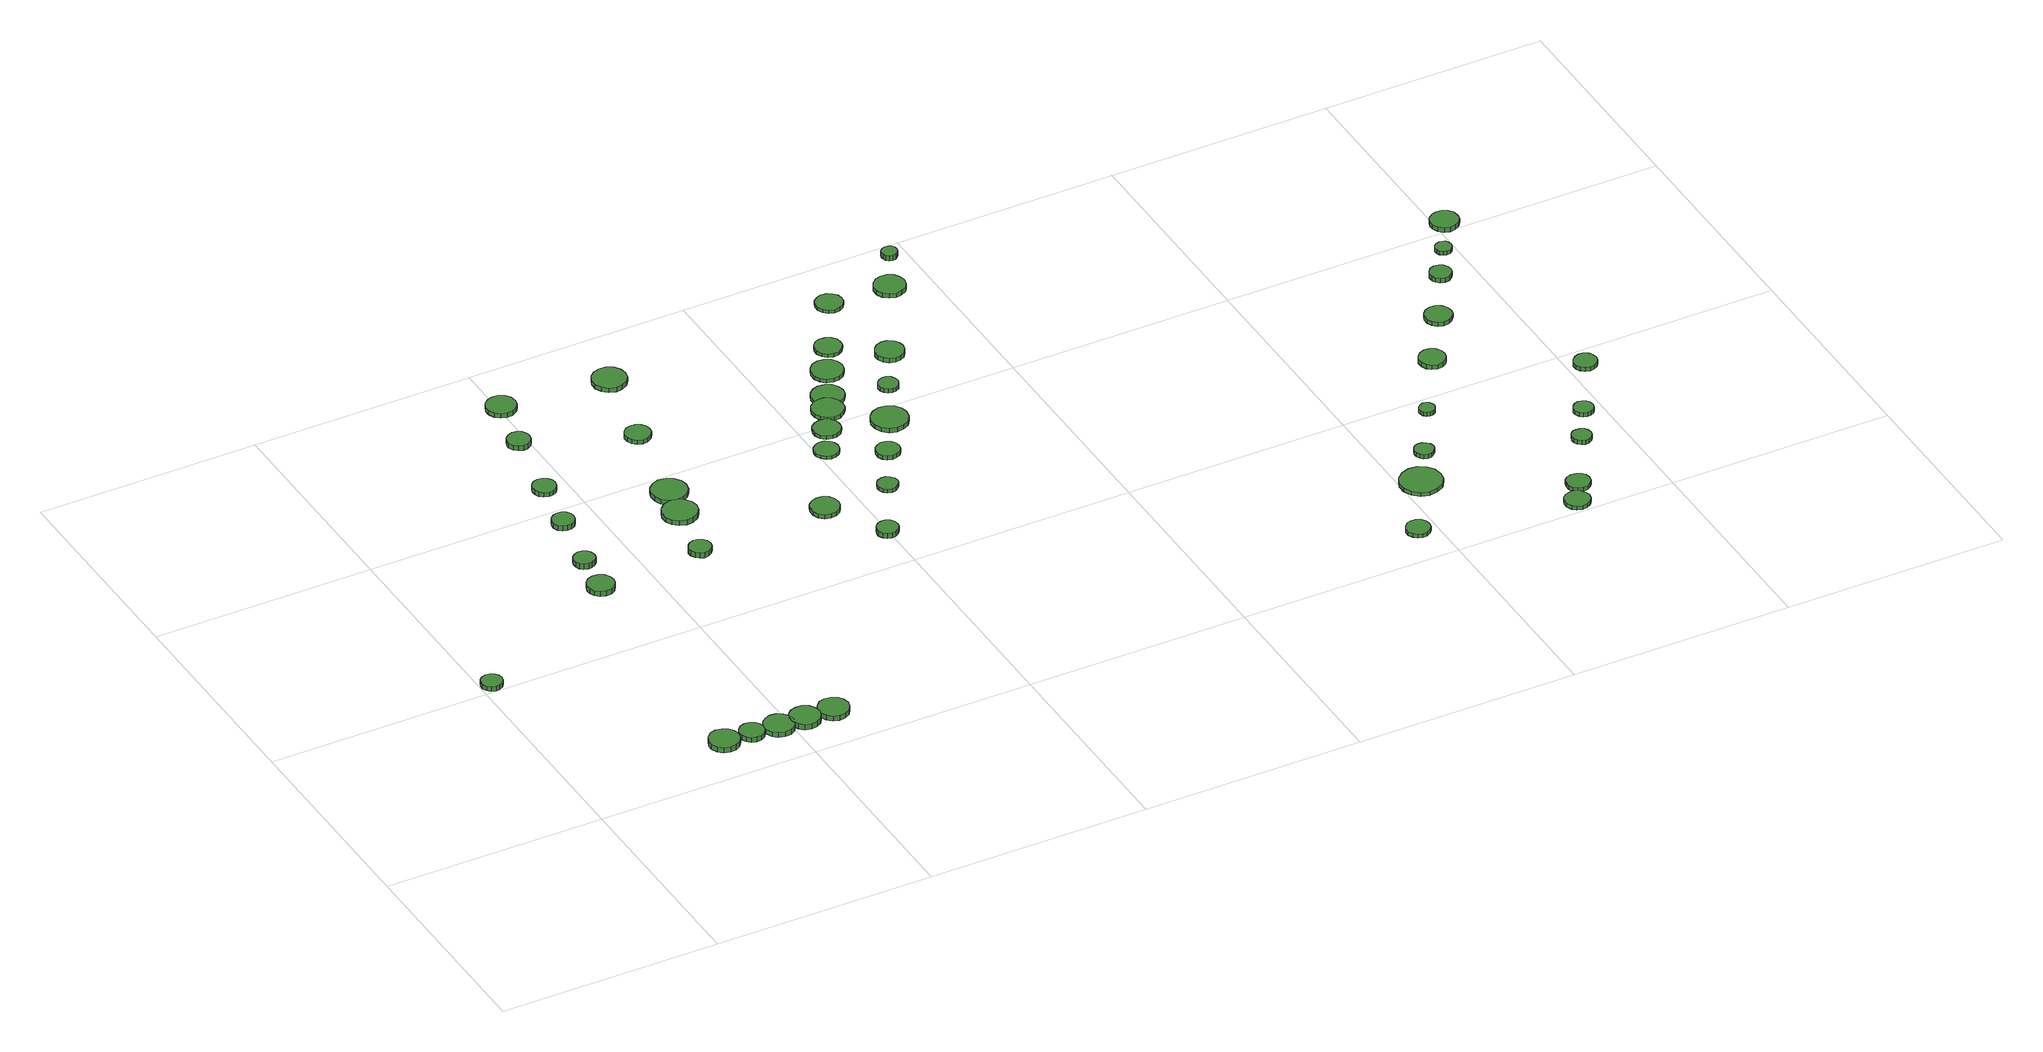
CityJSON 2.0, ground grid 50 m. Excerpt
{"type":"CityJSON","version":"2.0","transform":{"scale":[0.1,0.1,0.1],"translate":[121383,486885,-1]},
"CityObjects":{
"tree1":{"type":"SolitaryVegetationObject","attributes":{"function":"something"},"geometry":[{"type":"MultiSurface","lod":"1","boundaries":[[[0,1,2,3,4,5,6,7,8,9,10,11,12,13,14]],[[15,16,17,18,19,20,21,22,23,24,25,26,27,28,29]],[[0,29,28,1]],[[1,28,27,2]],[[2,27,26,3]],[[3,26,25,4]],[[4,25,24,5]],[[5,24,23,6]],[[6,23,22,7]],[[7,22,21,8]],[[8,21,20,9]],[[9,20,19,10]],[[10,19,18,11]],[[11,18,17,12]],[[12,17,16,13]],[[13,16,15,14]],[[14,15,29,0]]]}]},
"tree2":{"type":"SolitaryVegetationObject","attributes":{"function":"something"},"geometry":[{"type":"MultiSurface","lod":"1","boundaries":[[[30,31,32,33,34,35,36,37,38,39,40,41,42,43,44]],[[45,46,47,48,49,50,51,52,53,54,55,56,57,58,59]],[[30,59,58,31]],[[31,58,57,32]],[[32,57,56,33]],[[33,56,55,34]],[[34,55,54,35]],[[35,54,53,36]],[[36,53,52,37]],[[37,52,51,38]],[[38,51,50,39]],[[39,50,49,40]],[[40,49,48,41]],[[41,48,47,42]],[[42,47,46,43]],[[43,46,45,44]],[[44,45,59,30]]]}]},
"tree3":{"type":"SolitaryVegetationObject","attributes":{"function":"something"},"geometry":[{"type":"MultiSurface","lod":"1","boundaries":[[[60,61,62,63,64,65,66,67,68,69,70,71,72,73,74]],[[75,76,77,78,79,80,81,82,83,84,85,86,87,88,89]],[[60,89,88,61]],[[61,88,87,62]],[[62,87,86,63]],[[63,86,85,64]],[[64,85,84,65]],[[65,84,83,66]],[[66,83,82,67]],[[67,82,81,68]],[[68,81,80,69]],[[69,80,79,70]],[[70,79,78,71]],[[71,78,77,72]],[[72,77,76,73]],[[73,76,75,74]],[[74,75,89,60]]]}]},
"tree4":{"type":"SolitaryVegetationObject","attributes":{"function":"something"},"geometry":[{"type":"MultiSurface","lod":"1","boundaries":[[[90,91,92,93,94,95,96,97,98,99,100,101,102,103,104]],[[105,106,107,108,109,110,111,112,113,114,115,116,117,118,119]],[[90,119,118,91]],[[91,118,117,92]],[[92,117,116,93]],[[93,116,115,94]],[[94,115,114,95]],[[95,114,113,96]],[[96,113,112,97]],[[97,112,111,98]],[[98,111,110,99]],[[99,110,109,100]],[[100,109,108,101]],[[101,108,107,102]],[[102,107,106,103]],[[103,106,105,104]],[[104,105,119,90]]]}]},
"tree5":{"type":"SolitaryVegetationObject","attributes":{"function":"something"},"geometry":[{"type":"MultiSurface","lod":"1","boundaries":[[[120,121,122,123,124,125,126,127,128,129,130,131,132,133,134]],[[135,136,137,138,139,140,141,142,143,144,145,146,147,148,149]],[[120,149,148,121]],[[121,148,147,122]],[[122,147,146,123]],[[123,146,145,124]],[[124,145,144,125]],[[125,144,143,126]],[[126,143,142,127]],[[127,142,141,128]],[[128,141,140,129]],[[129,140,139,130]],[[130,139,138,131]],[[131,138,137,132]],[[132,137,136,133]],[[133,136,135,134]],[[134,135,149,120]]]}]},
"tree6":{"type":"SolitaryVegetationObject","attributes":{"function":"something"},"geometry":[{"type":"MultiSurface","lod":"1","boundaries":[[[150,151,152,153,154,155,156,157,158,159,160,161,162,163,164]],[[165,166,167,168,169,170,171,172,173,174,175,176,177,178,179]],[[150,179,178,151]],[[151,178,177,152]],[[152,177,176,153]],[[153,176,175,154]],[[154,175,174,155]],[[155,174,173,156]],[[156,173,172,157]],[[157,172,171,158]],[[158,171,170,159]],[[159,170,169,160]],[[160,169,168,161]],[[161,168,167,162]],[[162,167,166,163]],[[163,166,165,164]],[[164,165,179,150]]]}]},
"tree7":{"type":"SolitaryVegetationObject","attributes":{"function":"something"},"geometry":[{"type":"MultiSurface","lod":"1","boundaries":[[[180,181,182,183,184,185,186,187,188,189,190,191,192,193,194]],[[195,196,197,198,199,200,201,202,203,204,205,206,207,208,209]],[[180,209,208,181]],[[181,208,207,182]],[[182,207,206,183]],[[183,206,205,184]],[[184,205,204,185]],[[185,204,203,186]],[[186,203,202,187]],[[187,202,201,188]],[[188,201,200,189]],[[189,200,199,190]],[[190,199,198,191]],[[191,198,197,192]],[[192,197,196,193]],[[193,196,195,194]],[[194,195,209,180]]]}]},
"tree8":{"type":"SolitaryVegetationObject","attributes":{"function":"something"},"geometry":[{"type":"MultiSurface","lod":"1","boundaries":[[[210,211,212,213,214,215,216,217,218,219,220,221,222,223,224]],[[225,226,227,228,229,230,231,232,233,234,235,236,237,238,239]],[[210,239,238,211]],[[211,238,237,212]],[[212,237,236,213]],[[213,236,235,214]],[[214,235,234,215]],[[215,234,233,216]],[[216,233,232,217]],[[217,232,231,218]],[[218,231,230,219]],[[219,230,229,220]],[[220,229,228,221]],[[221,228,227,222]],[[222,227,226,223]],[[223,226,225,224]],[[224,225,239,210]]]}]},
"tree9":{"type":"SolitaryVegetationObject","attributes":{"function":"something"},"geometry":[{"type":"MultiSurface","lod":"1","boundaries":[[[240,241,242,243,244,245,246,247,248,249,250,251,252,253,254]],[[255,256,257,258,259,260,261,262,263,264,265,266,267,268,269]],[[240,269,268,241]],[[241,268,267,242]],[[242,267,266,243]],[[243,266,265,244]],[[244,265,264,245]],[[245,264,263,246]],[[246,263,262,247]],[[247,262,261,248]],[[248,261,260,249]],[[249,260,259,250]],[[250,259,258,251]],[[251,258,257,252]],[[252,257,256,253]],[[253,256,255,254]],[[254,255,269,240]]]}]},
"tree10":{"type":"SolitaryVegetationObject","attributes":{"function":"something"},"geometry":[{"type":"MultiSurface","lod":"1","boundaries":[[[270,271,272,273,274,275,276,277,278,279,280,281,282,283,284]],[[285,286,287,288,289,290,291,292,293,294,295,296,297,298,299]],[[270,299,298,271]],[[271,298,297,272]],[[272,297,296,273]],[[273,296,295,274]],[[274,295,294,275]],[[275,294,293,276]],[[276,293,292,277]],[[277,292,291,278]],[[278,291,290,279]],[[279,290,289,280]],[[280,289,288,281]],[[281,288,287,282]],[[282,287,286,283]],[[283,286,285,284]],[[284,285,299,270]]]}]},
"tree11":{"type":"SolitaryVegetationObject","attributes":{"function":"something"},"geometry":[{"type":"MultiSurface","lod":"1","boundaries":[[[300,301,302,303,304,305,306,307,308,309,310,311,312,313,314]],[[315,316,317,318,319,320,321,322,323,324,325,326,327,328,329]],[[300,329,328,301]],[[301,328,327,302]],[[302,327,326,303]],[[303,326,325,304]],[[304,325,324,305]],[[305,324,323,306]],[[306,323,322,307]],[[307,322,321,308]],[[308,321,320,309]],[[309,320,319,310]],[[310,319,318,311]],[[311,318,317,312]],[[312,317,316,313]],[[313,316,315,314]],[[314,315,329,300]]]}]},
"tree12":{"type":"SolitaryVegetationObject","attributes":{"function":"something"},"geometry":[{"type":"MultiSurface","lod":"1","boundaries":[[[330,331,332,333,334,335,336,337,338,339,340,341,342,343,344]],[[345,346,347,348,349,350,351,352,353,354,355,356,357,358,359]],[[330,359,358,331]],[[331,358,357,332]],[[332,357,356,333]],[[333,356,355,334]],[[334,355,354,335]],[[335,354,353,336]],[[336,353,352,337]],[[337,352,351,338]],[[338,351,350,339]],[[339,350,349,340]],[[340,349,348,341]],[[341,348,347,342]],[[342,347,346,343]],[[343,346,345,344]],[[344,345,359,330]]]}]},
"tree13":{"type":"SolitaryVegetationObject","attributes":{"function":"something"},"geometry":[{"type":"MultiSurface","lod":"1","boundaries":[[[360,361,362,363,364,365,366,367,368,369,370,371,372,373,374]],[[375,376,377,378,379,380,381,382,383,384,385,386,387,388,389]],[[360,389,388,361]],[[361,388,387,362]],[[362,387,386,363]],[[363,386,385,364]],[[364,385,384,365]],[[365,384,383,366]],[[366,383,382,367]],[[367,382,381,368]],[[368,381,380,369]],[[369,380,379,370]],[[370,379,378,371]],[[371,378,377,372]],[[372,377,376,373]],[[373,376,375,374]],[[374,375,389,360]]]}]},
"tree14":{"type":"SolitaryVegetationObject","attributes":{"function":"something"},"geometry":[{"type":"MultiSurface","lod":"1","boundaries":[[[390,391,392,393,394,395,396,397,398,399,400,401,402,403,404]],[[405,406,407,408,409,410,411,412,413,414,415,416,417,418,419]],[[390,419,418,391]],[[391,418,417,392]],[[392,417,416,393]],[[393,416,415,394]],[[394,415,414,395]],[[395,414,413,396]],[[396,413,412,397]],[[397,412,411,398]],[[398,411,410,399]],[[399,410,409,400]],[[400,409,408,401]],[[401,408,407,402]],[[402,407,406,403]],[[403,406,405,404]],[[404,405,419,390]]]}]},
"tree15":{"type":"SolitaryVegetationObject","attributes":{"function":"something"},"geometry":[{"type":"MultiSurface","lod":"1","boundaries":[[[420,421,422,423,424,425,426,427,428,429,430,431,432,433,434]],[[435,436,437,438,439,440,441,442,443,444,445,446,447,448,449]],[[420,449,448,421]],[[421,448,447,422]],[[422,447,446,423]],[[423,446,445,424]],[[424,445,444,425]],[[425,444,443,426]],[[426,443,442,427]],[[427,442,441,428]],[[428,441,440,429]],[[429,440,439,430]],[[430,439,438,431]],[[431,438,437,432]],[[432,437,436,433]],[[433,436,435,434]],[[434,435,449,420]]]}]},
"tree16":{"type":"SolitaryVegetationObject","attributes":{"function":"something"},"geometry":[{"type":"MultiSurface","lod":"1","boundaries":[[[450,451,452,453,454,455,456,457,458,459,460,461,462,463,464]],[[465,466,467,468,469,470,471,472,473,474,475,476,477,478,479]],[[450,479,478,451]],[[451,478,477,452]],[[452,477,476,453]],[[453,476,475,454]],[[454,475,474,455]],[[455,474,473,456]],[[456,473,472,457]],[[457,472,471,458]],[[458,471,470,459]],[[459,470,469,460]],[[460,469,468,461]],[[461,468,467,462]],[[462,467,466,463]],[[463,466,465,464]],[[464,465,479,450]]]}]},
"tree17":{"type":"SolitaryVegetationObject","attributes":{"function":"something"},"geometry":[{"type":"MultiSurface","lod":"1","boundaries":[[[480,481,482,483,484,485,486,487,488,489,490,491,492,493,494]],[[495,496,497,498,499,500,501,502,503,504,505,506,507,508,509]],[[480,509,508,481]],[[481,508,507,482]],[[482,507,506,483]],[[483,506,505,484]],[[484,505,504,485]],[[485,504,503,486]],[[486,503,502,487]],[[487,502,501,488]],[[488,501,500,489]],[[489,500,499,490]],[[490,499,498,491]],[[491,498,497,492]],[[492,497,496,493]],[[493,496,495,494]],[[494,495,509,480]]]}]},
"tree18":{"type":"SolitaryVegetationObject","attributes":{"function":"something"},"geometry":[{"type":"MultiSurface","lod":"1","boundaries":[[[510,511,512,513,514,515,516,517,518,519,520,521,522,523,524]],[[525,526,527,528,529,530,531,532,533,534,535,536,537,538,539]],[[510,539,538,511]],[[511,538,537,512]],[[512,537,536,513]],[[513,536,535,514]],[[514,535,534,515]],[[515,534,533,516]],[[516,533,532,517]],[[517,532,531,518]],[[518,531,530,519]],[[519,530,529,520]],[[520,529,528,521]],[[521,528,527,522]],[[522,527,526,523]],[[523,526,525,524]],[[524,525,539,510]]]}]},
"tree19":{"type":"SolitaryVegetationObject","attributes":{"function":"something"},"geometry":[{"type":"MultiSurface","lod":"1","boundaries":[[[540,541,542,543,544,545,546,547,548,549,550,551,552,553,554]],[[555,556,557,558,559,560,561,562,563,564,565,566,567,568,569]],[[540,569,568,541]],[[541,568,567,542]],[[542,567,566,543]],[[543,566,565,544]],[[544,565,564,545]],[[545,564,563,546]],[[546,563,562,547]],[[547,562,561,548]],[[548,561,560,549]],[[549,560,559,550]],[[550,559,558,551]],[[551,558,557,552]],[[552,557,556,553]],[[553,556,555,554]],[[554,555,569,540]]]}]},
"tree20":{"type":"SolitaryVegetationObject","attributes":{"function":"something"},"geometry":[{"type":"MultiSurface","lod":"1","boundaries":[[[570,571,572,573,574,575,576,577,578,579,580,581,582,583,584]],[[585,586,587,588,589,590,591,592,593,594,595,596,597,598,599]],[[570,599,598,571]],[[571,598,597,572]],[[572,597,596,573]],[[573,596,595,574]],[[574,595,594,575]],[[575,594,593,576]],[[576,593,592,577]],[[577,592,591,578]],[[578,591,590,579]],[[579,590,589,580]],[[580,589,588,581]],[[581,588,587,582]],[[582,587,586,583]],[[583,586,585,584]],[[584,585,599,570]]]}]},
"tree21":{"type":"SolitaryVegetationObject","attributes":{"function":"something"},"geometry":[{"type":"MultiSurface","lod":"1","boundaries":[[[600,601,602,603,604,605,606,607,608,609,610,611,612,613,614]],[[615,616,617,618,619,620,621,622,623,624,625,626,627,628,629]],[[600,629,628,601]],[[601,628,627,602]],[[602,627,626,603]],[[603,626,625,604]],[[604,625,624,605]],[[605,624,623,606]],[[606,623,622,607]],[[607,622,621,608]],[[608,621,620,609]],[[609,620,619,610]],[[610,619,618,611]],[[611,618,617,612]],[[612,617,616,613]],[[613,616,615,614]],[[614,615,629,600]]]}]},
"tree22":{"type":"SolitaryVegetationObject","attributes":{"function":"something"},"geometry":[{"type":"MultiSurface","lod":"1","boundaries":[[[630,631,632,633,634,635,636,637,638,639,640,641,642,643,644]],[[645,646,647,648,649,650,651,652,653,654,655,656,657,658,659]],[[630,659,658,631]],[[631,658,657,632]],[[632,657,656,633]],[[633,656,655,634]],[[634,655,654,635]],[[635,654,653,636]],[[636,653,652,637]],[[637,652,651,638]],[[638,651,650,639]],[[639,650,649,640]],[[640,649,648,641]],[[641,648,647,642]],[[642,647,646,643]],[[643,646,645,644]],[[644,645,659,630]]]}]},
"tree23":{"type":"SolitaryVegetationObject","attributes":{"function":"something"},"geometry":[{"type":"MultiSurface","lod":"1","boundaries":[[[660,661,662,663,664,665,666,667,668,669,670,671,672,673,674]],[[675,676,677,678,679,680,681,682,683,684,685,686,687,688,689]],[[660,689,688,661]],[[661,688,687,662]],[[662,687,686,663]],[[663,686,685,664]],[[664,685,684,665]],[[665,684,683,666]],[[666,683,682,667]],[[667,682,681,668]],[[668,681,680,669]],[[669,680,679,670]],[[670,679,678,671]],[[671,678,677,672]],[[672,677,676,673]],[[673,676,675,674]],[[674,675,689,660]]]}]},
"tree24":{"type":"SolitaryVegetationObject","attributes":{"function":"something"},"geometry":[{"type":"MultiSurface","lod":"1","boundaries":[[[690,691,692,693,694,695,696,697,698,699,700,701,702,703,704]],[[705,706,707,708,709,710,711,712,713,714,715,716,717,718,719]],[[690,719,718,691]],[[691,718,717,692]],[[692,717,716,693]],[[693,716,715,694]],[[694,715,714,695]],[[695,714,713,696]],[[696,713,712,697]],[[697,712,711,698]],[[698,711,710,699]],[[699,710,709,700]],[[700,709,708,701]],[[701,708,707,702]],[[702,707,706,703]],[[703,706,705,704]],[[704,705,719,690]]]}]},
"tree25":{"type":"SolitaryVegetationObject","attributes":{"function":"something"},"geometry":[{"type":"MultiSurface","lod":"1","boundaries":[[[720,721,722,723,724,725,726,727,728,729,730,731,732,733,734]],[[735,736,737,738,739,740,741,742,743,744,745,746,747,748,749]],[[720,749,748,721]],[[721,748,747,722]],[[722,747,746,723]],[[723,746,745,724]],[[724,745,744,725]],[[725,744,743,726]],[[726,743,742,727]],[[727,742,741,728]],[[728,741,740,729]],[[729,740,739,730]],[[730,739,738,731]],[[731,738,737,732]],[[732,737,736,733]],[[733,736,735,734]],[[734,735,749,720]]]}]},
"tree26":{"type":"SolitaryVegetationObject","attributes":{"function":"something"},"geometry":[{"type":"MultiSurface","lod":"1","boundaries":[[[750,751,752,753,754,755,756,757,758,759,760,761,762,763,764]],[[765,766,767,768,769,770,771,772,773,774,775,776,777,778,779]],[[750,779,778,751]],[[751,778,777,752]],[[752,777,776,753]],[[753,776,775,754]],[[754,775,774,755]],[[755,774,773,756]],[[756,773,772,757]],[[757,772,771,758]],[[758,771,770,759]],[[759,770,769,760]],[[760,769,768,761]],[[761,768,767,762]],[[762,767,766,763]],[[763,766,765,764]],[[764,765,779,750]]]}]},
"tree27":{"type":"SolitaryVegetationObject","attributes":{"function":"something"},"geometry":[{"type":"MultiSurface","lod":"1","boundaries":[[[780,781,782,783,784,785,786,787,788,789,790,791,792,793,794]],[[795,796,797,798,799,800,801,802,803,804,805,806,807,808,809]],[[780,809,808,781]],[[781,808,807,782]],[[782,807,806,783]],[[783,806,805,784]],[[784,805,804,785]],[[785,804,803,786]],[[786,803,802,787]],[[787,802,801,788]],[[788,801,800,789]],[[789,800,799,790]],[[790,799,798,791]],[[791,798,797,792]],[[792,797,796,793]],[[793,796,795,794]],[[794,795,809,780]]]}]},
"tree28":{"type":"SolitaryVegetationObject","attributes":{"function":"something"},"geometry":[{"type":"MultiSurface","lod":"1","boundaries":[[[810,811,812,813,814,815,816,817,818,819,820,821,822,823,824]],[[825,826,827,828,829,830,831,832,833,834,835,836,837,838,839]],[[810,839,838,811]],[[811,838,837,812]],[[812,837,836,813]],[[813,836,835,814]],[[814,835,834,815]],[[815,834,833,816]],[[816,833,832,817]],[[817,832,831,818]],[[818,831,830,819]],[[819,830,829,820]],[[820,829,828,821]],[[821,828,827,822]],[[822,827,826,823]],[[823,826,825,824]],[[824,825,839,810]]]}]},
"tree29":{"type":"SolitaryVegetationObject","attributes":{"function":"something"},"geometry":[{"type":"MultiSurface","lod":"1","boundaries":[[[840,841,842,843,844,845,846,847,848,849,850,851,852,853,854]],[[855,856,857,858,859,860,861,862,863,864,865,866,867,868,869]],[[840,869,868,841]],[[841,868,867,842]],[[842,867,866,843]],[[843,866,865,844]],[[844,865,864,845]],[[845,864,863,846]],[[846,863,862,847]],[[847,862,861,848]],[[848,861,860,849]],[[849,860,859,850]],[[850,859,858,851]],[[851,858,857,852]],[[852,857,856,853]],[[853,856,855,854]],[[854,855,869,840]]]}]},
"tree30":{"type":"SolitaryVegetationObject","attributes":{"function":"something"},"geometry":[{"type":"MultiSurface","lod":"1","boundaries":[[[870,871,872,873,874,875,876,877,878,879,880,881,882,883,884]],[[885,886,887,888,889,890,891,892,893,894,895,896,897,898,899]],[[870,899,898,871]],[[871,898,897,872]],[[872,897,896,873]],[[873,896,895,874]],[[874,895,894,875]],[[875,894,893,876]],[[876,893,892,877]],[[877,892,891,878]],[[878,891,890,879]],[[879,890,889,880]],[[880,889,888,881]],[[881,888,887,882]],[[882,887,886,883]],[[883,886,885,884]],[[884,885,899,870]]]}]},
"tree31":{"type":"SolitaryVegetationObject","attributes":{"function":"something"},"geometry":[{"type":"MultiSurface","lod":"1","boundaries":[[[900,901,902,903,904,905,906,907,908,909,910,911,912,913,914]],[[915,916,917,918,919,920,921,922,923,924,925,926,927,928,929]],[[900,929,928,901]],[[901,928,927,902]],[[902,927,926,903]],[[903,926,925,904]],[[904,925,924,905]],[[905,924,923,906]],[[906,923,922,907]],[[907,922,921,908]],[[908,921,920,909]],[[909,920,919,910]],[[910,919,918,911]],[[911,918,917,912]],[[912,917,916,913]],[[913,916,915,914]],[[914,915,929,900]]]}]},
"tree32":{"type":"SolitaryVegetationObject","attributes":{"function":"something"},"geometry":[{"type":"MultiSurface","lod":"1","boundaries":[[[930,931,932,933,934,935,936,937,938,939,940,941,942,943,944]],[[945,946,947,948,949,950,951,952,953,954,955,956,957,958,959]],[[930,959,958,931]],[[931,958,957,932]],[[932,957,956,933]],[[933,956,955,934]],[[934,955,954,935]],[[935,954,953,936]],[[936,953,952,937]],[[937,952,951,938]],[[938,951,950,939]],[[939,950,949,940]],[[940,949,948,941]],[[941,948,947,942]],[[942,947,946,943]],[[943,946,945,944]],[[944,945,959,930]]]}]},
"tree33":{"type":"SolitaryVegetationObject","attributes":{"function":"something"},"geometry":[{"type":"MultiSurface","lod":"1","boundaries":[[[960,961,962,963,964,965,966,967,968,969,970,971,972,973,974]],[[975,976,977,978,979,980,981,982,983,984,985,986,987,988,989]],[[960,989,988,961]],[[961,988,987,962]],[[962,987,986,963]],[[963,986,985,964]],[[964,985,984,965]],[[965,984,983,966]],[[966,983,982,967]],[[967,982,981,968]],[[968,981,980,969]],[[969,980,979,970]],[[970,979,978,971]],[[971,978,977,972]],[[972,977,976,973]],[[973,976,975,974]],[[974,975,989,960]]]}]},
"tree34":{"type":"SolitaryVegetationObject","attributes":{"function":"something"},"geometry":[{"type":"MultiSurface","lod":"1","boundaries":[[[990,991,992,993,994,995,996,997,998,999,1000,1001,1002,1003,1004]],[[1005,1006,1007,1008,1009,1010,1011,1012,1013,1014,1015,1016,1017,1018,1019]],[[990,1019,1018,991]],[[991,1018,1017,992]],[[992,1017,1016,993]],[[993,1016,1015,994]],[[994,1015,1014,995]],[[995,1014,1013,996]],[[996,1013,1012,997]],[[997,1012,1011,998]],[[998,1011,1010,999]],[[999,1010,1009,1000]],[[1000,1009,1008,1001]],[[1001,1008,1007,1002]],[[1002,1007,1006,1003]],[[1003,1006,1005,1004]],[[1004,1005,1019,990]]]}]},
"tree35":{"type":"SolitaryVegetationObject","attributes":{"function":"something"},"geometry":[{"type":"MultiSurface","lod":"1","boundaries":[[[1020,1021,1022,1023,1024,1025,1026,1027,1028,1029,1030,1031,1032,1033,1034]],[[1035,1036,1037,1038,1039,1040,1041,1042,1043,1044,1045,1046,1047,1048,1049]],[[1020,1049,1048,1021]],[[1021,1048,1047,1022]],[[1022,1047,1046,1023]],[[1023,1046,1045,1024]],[[1024,1045,1044,1025]],[[1025,1044,1043,1026]],[[1026,1043,1042,1027]],[[1027,1042,1041,1028]],[[1028,1041,1040,1029]],[[1029,1040,1039,1030]],[[1030,1039,1038,1031]],[[1031,1038,1037,1032]],[[1032,1037,1036,1033]],[[1033,1036,1035,1034]],[[1034,1035,1049,1020]]]}]},
"tree36":{"type":"SolitaryVegetationObject","attributes":{"function":"something"},"geometry":[{"type":"MultiSurface","lod":"1","boundaries":[[[1050,1051,1052,1053,1054,1055,1056,1057,1058,1059,1060,1061,1062,1063,1064]],[[1065,1066,1067,1068,1069,1070,1071,1072,1073,1074,1075,1076,1077,1078,1079]],[[1050,1079,1078,1051]],[[1051,1078,1077,1052]],[[1052,1077,1076,1053]],[[1053,1076,1075,1054]],[[1054,1075,1074,1055]],[[1055,1074,1073,1056]],[[1056,1073,1072,1057]],[[1057,1072,1071,1058]],[[1058,1071,1070,1059]],[[1059,1070,1069,1060]],[[1060,1069,1068,1061]],[[1061,1068,1067,1062]],[[1062,1067,1066,1063]],[[1063,1066,1065,1064]],[[1064,1065,1079,1050]]]}]},
"tree37":{"type":"SolitaryVegetationObject","attributes":{"function":"something"},"geometry":[{"type":"MultiSurface","lod":"1","boundaries":[[[1080,1081,1082,1083,1084,1085,1086,1087,1088,1089,1090,1091,1092,1093,1094]],[[1095,1096,1097,1098,1099,1100,1101,1102,1103,1104,1105,1106,1107,1108,1109]],[[1080,1109,1108,1081]],[[1081,1108,1107,1082]],[[1082,1107,1106,1083]],[[1083,1106,1105,1084]],[[1084,1105,1104,1085]],[[1085,1104,1103,1086]],[[1086,1103,1102,1087]],[[1087,1102,1101,1088]],[[1088,1101,1100,1089]],[[1089,1100,1099,1090]],[[1090,1099,1098,1091]],[[1091,1098,1097,1092]],[[1092,1097,1096,1093]],[[1093,1096,1095,1094]],[[1094,1095,1109,1080]]]}]},
"tree38":{"type":"SolitaryVegetationObject","attributes":{"function":"something"},"geometry":[{"type":"MultiSurface","lod":"1","boundaries":[[[1110,1111,1112,1113,1114,1115,1116,1117,1118,1119,1120,1121,1122,1123,1124]],[[1125,1126,1127,1128,1129,1130,1131,1132,1133,1134,1135,1136,1137,1138,1139]],[[1110,1139,1138,1111]],[[1111,1138,1137,1112]],[[1112,1137,1136,1113]],[[1113,1136,1135,1114]],[[1114,1135,1134,1115]],[[1115,1134,1133,1116]],[[1116,1133,1132,1117]],[[1117,1132,1131,1118]],[[1118,1131,1130,1119]],[[1119,1130,1129,1120]],[[1120,1129,1128,1121]],[[1121,1128,1127,1122]],[[1122,1127,1126,1123]],[[1123,1126,1125,1124]],[[1124,1125,1139,1110]]]}]},
"tree39":{"type":"SolitaryVegetationObject","attributes":{"function":"something"},"geometry":[{"type":"MultiSurface","lod":"1","boundaries":[[[1140,1141,1142,1143,1144,1145,1146,1147,1148,1149,1150,1151,1152,1153,1154]],[[1155,1156,1157,1158,1159,1160,1161,1162,1163,1164,1165,1166,1167,1168,1169]],[[1140,1169,1168,1141]],[[1141,1168,1167,1142]],[[1142,1167,1166,1143]],[[1143,1166,1165,1144]],[[1144,1165,1164,1145]],[[1145,1164,1163,1146]],[[1146,1163,1162,1147]],[[1147,1162,1161,1148]],[[1148,1161,1160,1149]],[[1149,1160,1159,1150]],[[1150,1159,1158,1151]],[[1151,1158,1157,1152]],[[1152,1157,1156,1153]],[[1153,1156,1155,1154]],[[1154,1155,1169,1140]]]}]},
"tree40":{"type":"SolitaryVegetationObject","attributes":{"function":"something"},"geometry":[{"type":"MultiSurface","lod":"1","boundaries":[[[1170,1171,1172,1173,1174,1175,1176,1177,1178,1179,1180,1181,1182,1183,1184]],[[1185,1186,1187,1188,1189,1190,1191,1192,1193,1194,1195,1196,1197,1198,1199]],[[1170,1199,1198,1171]],[[1171,1198,1197,1172]],[[1172,1197,1196,1173]],[[1173,1196,1195,1174]],[[1174,1195,1194,1175]],[[1175,1194,1193,1176]],[[1176,1193,1192,1177]],[[1177,1192,1191,1178]],[[1178,1191,1190,1179]],[[1179,1190,1189,1180]],[[1180,1189,1188,1181]],[[1181,1188,1187,1182]],[[1182,1187,1186,1183]],[[1183,1186,1185,1184]],[[1184,1185,1199,1170]]]}]},
"tree41":{"type":"SolitaryVegetationObject","attributes":{"function":"something"},"geometry":[{"type":"MultiSurface","lod":"1","boundaries":[[[1200,1201,1202,1203,1204,1205,1206,1207,1208,1209,1210,1211,1212,1213,1214]],[[1215,1216,1217,1218,1219,1220,1221,1222,1223,1224,1225,1226,1227,1228,1229]],[[1200,1229,1228,1201]],[[1201,1228,1227,1202]],[[1202,1227,1226,1203]],[[1203,1226,1225,1204]],[[1204,1225,1224,1205]],[[1205,1224,1223,1206]],[[1206,1223,1222,1207]],[[1207,1222,1221,1208]],[[1208,1221,1220,1209]],[[1209,1220,1219,1210]],[[1210,1219,1218,1211]],[[1211,1218,1217,1212]],[[1212,1217,1216,1213]],[[1213,1216,1215,1214]],[[1214,1215,1229,1200]]]}]},
"tree42":{"type":"SolitaryVegetationObject","attributes":{"function":"something"},"geometry":[{"type":"MultiSurface","lod":"1","boundaries":[[[1230,1231,1232,1233,1234,1235,1236,1237,1238,1239,1240,1241,1242,1243,1244]],[[1245,1246,1247,1248,1249,1250,1251,1252,1253,1254,1255,1256,1257,1258,1259]],[[1230,1259,1258,1231]],[[1231,1258,1257,1232]],[[1232,1257,1256,1233]],[[1233,1256,1255,1234]],[[1234,1255,1254,1235]],[[1235,1254,1253,1236]],[[1236,1253,1252,1237]],[[1237,1252,1251,1238]],[[1238,1251,1250,1239]],[[1239,1250,1249,1240]],[[1240,1249,1248,1241]],[[1241,1248,1247,1242]],[[1242,1247,1246,1243]],[[1243,1246,1245,1244]],[[1244,1245,1259,1230]]]}]},
"tree43":{"type":"SolitaryVegetationObject","attributes":{"function":"something"},"geometry":[{"type":"MultiSurface","lod":"1","boundaries":[[[1260,1261,1262,1263,1264,1265,1266,1267,1268,1269,1270,1271,1272,1273,1274]],[[1275,1276,1277,1278,1279,1280,1281,1282,1283,1284,1285,1286,1287,1288,1289]],[[1260,1289,1288,1261]],[[1261,1288,1287,1262]],[[1262,1287,1286,1263]],[[1263,1286,1285,1264]],[[1264,1285,1284,1265]],[[1265,1284,1283,1266]],[[1266,1283,1282,1267]],[[1267,1282,1281,1268]],[[1268,1281,1280,1269]],[[1269,1280,1279,1270]],[[1270,1279,1278,1271]],[[1271,1278,1277,1272]],[[1272,1277,1276,1273]],[[1273,1276,1275,1274]],[[1274,1275,1289,1260]]]}]},
"tree44":{"type":"SolitaryVegetationObject","attributes":{"function":"something"},"geometry":[{"type":"MultiSurface","lod":"1","boundaries":[[[1290,1291,1292,1293,1294,1295,1296,1297,1298,1299,1300,1301,1302,1303,1304]],[[1305,1306,1307,1308,1309,1310,1311,1312,1313,1314,1315,1316,1317,1318,1319]],[[1290,1319,1318,1291]],[[1291,1318,1317,1292]],[[1292,1317,1316,1293]],[[1293,1316,1315,1294]],[[1294,1315,1314,1295]],[[1295,1314,1313,1296]],[[1296,1313,1312,1297]],[[1297,1312,1311,1298]],[[1298,1311,1310,1299]],[[1299,1310,1309,1300]],[[1300,1309,1308,1301]],[[1301,1308,1307,1302]],[[1302,1307,1306,1303]],[[1303,1306,1305,1304]],[[1304,1305,1319,1290]]]}]},
"tree45":{"type":"SolitaryVegetationObject","attributes":{"function":"something"},"geometry":[{"type":"MultiSurface","lod":"1","boundaries":[[[1320,1321,1322,1323,1324,1325,1326,1327,1328,1329,1330,1331,1332,1333,1334]],[[1335,1336,1337,1338,1339,1340,1341,1342,1343,1344,1345,1346,1347,1348,1349]],[[1320,1349,1348,1321]],[[1321,1348,1347,1322]],[[1322,1347,1346,1323]],[[1323,1346,1345,1324]],[[1324,1345,1344,1325]],[[1325,1344,1343,1326]],[[1326,1343,1342,1327]],[[1327,1342,1341,1328]],[[1328,1341,1340,1329]],[[1329,1340,1339,1330]],[[1330,1339,1338,1331]],[[1331,1338,1337,1332]],[[1332,1337,1336,1333]],[[1333,1336,1335,1334]],[[1334,1335,1349,1320]]]}]},
"tree46":{"type":"SolitaryVegetationObject","attributes":{"function":"something"},"geometry":[{"type":"MultiSurface","lod":"1","boundaries":[[[1350,1351,1352,1353,1354,1355,1356,1357,1358,1359,1360,1361,1362,1363,1364]],[[1365,1366,1367,1368,1369,1370,1371,1372,1373,1374,1375,1376,1377,1378,1379]],[[1350,1379,1378,1351]],[[1351,1378,1377,1352]],[[1352,1377,1376,1353]],[[1353,1376,1375,1354]],[[1354,1375,1374,1355]],[[1355,1374,1373,1356]],[[1356,1373,1372,1357]],[[1357,1372,1371,1358]],[[1358,1371,1370,1359]],[[1359,1370,1369,1360]],[[1360,1369,1368,1361]],[[1361,1368,1367,1362]],[[1362,1367,1366,1363]],[[1363,1366,1365,1364]],[[1364,1365,1379,1350]]]}]},
"tree47":{"type":"SolitaryVegetationObject","attributes":{"function":"something"},"geometry":[{"type":"MultiSurface","lod":"1","boundaries":[[[1380,1381,1382,1383,1384,1385,1386,1387,1388,1389,1390,1391,1392,1393,1394]],[[1395,1396,1397,1398,1399,1400,1401,1402,1403,1404,1405,1406,1407,1408,1409]],[[1380,1409,1408,1381]],[[1381,1408,1407,1382]],[[1382,1407,1406,1383]],[[1383,1406,1405,1384]],[[1384,1405,1404,1385]],[[1385,1404,1403,1386]],[[1386,1403,1402,1387]],[[1387,1402,1401,1388]],[[1388,1401,1400,1389]],[[1389,1400,1399,1390]],[[1390,1399,1398,1391]],[[1391,1398,1397,1392]],[[1392,1397,1396,1393]],[[1393,1396,1395,1394]],[[1394,1395,1409,1380]]]}]}
},
"vertices":[
[51,525,17],[49,534,17],[43,542,17],[34,547,17],[25,548,17],[15,545,17],[8,539,17],[4,530,17],[4,520,17],[8,511,17],[15,504,17],[25,501,17],[34,502,17],[43,507,17],[49,515,17],[49,515,6],[43,507,6],[34,502,6],[25,501,6],[15,504,6],[8,511,6],[4,520,6],[4,530,6],[8,539,6],[15,545,6],[25,548,6],[34,547,6],[43,542,6],[49,534,6],[51,525,6],
[378,106,27],[375,120,27],[367,131,27],[355,138,27],[341,140,27],[327,136,27],[317,126,27],[311,113,27],[311,99,27],[317,86,27],[327,77,27],[341,73,27],[355,74,27],[367,81,27],[375,93,27],[375,93,14],[367,81,14],[355,74,14],[341,73,14],[327,77,14],[317,86,14],[311,99,14],[311,113,14],[317,126,14],[327,136,14],[341,140,14],[355,138,14],[367,131,14],[375,120,14],[378,106,14],
[437,107,25],[434,118,25],[428,127,25],[418,133,25],[406,134,25],[395,131,25],[387,123,25],[382,113,25],[382,101,25],[387,91,25],[395,83,25],[406,80,25],[418,81,25],[428,87,25],[434,96,25],[434,96,13],[428,87,13],[418,81,13],[406,80,13],[395,83,13],[387,91,13],[382,101,13],[382,113,13],[387,123,13],[395,131,13],[406,134,13],[418,133,13],[428,127,13],[434,118,13],[437,107,13],
[504,103,24],[501,117,24],[493,128,24],[481,135,24],[467,137,24],[453,132,24],[443,123,24],[437,110,24],[437,96,24],[443,83,24],[453,74,24],[467,70,24],[481,71,24],[493,78,24],[501,90,24],[501,90,12],[493,78,12],[481,71,12],[467,70,12],[453,74,12],[443,83,12],[437,96,12],[437,110,12],[443,123,12],[453,132,12],[467,137,12],[481,135,12],[493,128,12],[501,117,12],[504,103,12],
[564,102,25],[561,115,25],[553,127,25],[541,134,25],[527,135,25],[513,131,25],[503,122,25],[497,109,25],[497,95,25],[503,82,25],[513,72,25],[527,68,25],[541,70,25],[553,77,25],[561,88,25],[561,88,12],[553,77,12],[541,70,12],[527,68,12],[513,72,12],[503,82,12],[497,95,12],[497,109,12],[503,122,12],[513,131,12],[527,135,12],[541,134,12],[553,127,12],[561,115,12],[564,102,12],
[411,708,27],[408,720,27],[401,731,27],[390,737,27],[377,738,27],[365,734,27],[356,726,27],[351,714,27],[351,702,27],[356,690,27],[365,682,27],[377,678,27],[390,679,27],[401,685,27],[408,696,27],[408,696,15],[401,685,15],[390,679,15],[377,678,15],[365,682,15],[356,690,15],[351,702,15],[351,714,15],[356,726,15],[365,734,15],[377,738,15],[390,737,15],[401,731,15],[408,720,15],[411,708,15],
[631,102,23],[628,116,23],[620,127,23],[607,134,23],[593,136,23],[580,132,23],[570,122,23],[564,109,23],[564,95,23],[570,83,23],[580,73,23],[593,69,23],[607,70,23],[620,77,23],[628,89,23],[628,89,11],[620,77,11],[607,70,11],[593,69,11],[580,73,11],[570,83,11],[564,95,11],[564,109,11],[570,122,11],[580,132,11],[593,136,11],[607,134,11],[620,127,11],[628,116,11],[631,102,11],
[420,808,23],[418,818,23],[412,826,23],[403,830,23],[394,832,23],[384,828,23],[377,822,23],[373,813,23],[373,803,23],[377,794,23],[384,788,23],[394,785,23],[403,786,23],[412,791,23],[418,798,23],[418,798,10],[412,791,10],[403,786,10],[394,785,10],[384,788,10],[377,794,10],[373,803,10],[373,813,10],[377,822,10],[384,828,10],[394,832,10],[403,830,10],[412,826,10],[418,818,10],[420,808,10],
[450,954,19],[448,964,19],[442,972,19],[433,977,19],[422,978,19],[413,975,19],[405,968,19],[401,959,19],[401,949,19],[405,939,19],[413,932,19],[422,929,19],[433,930,19],[442,935,19],[448,944,19],[448,944,6],[442,935,6],[433,930,6],[422,929,6],[413,932,6],[405,939,6],[401,949,6],[401,959,6],[405,968,6],[413,975,6],[422,978,6],[433,977,6],[442,972,6],[448,964,6],[450,954,6],
[474,1078,17],[472,1089,17],[466,1097,17],[456,1103,17],[446,1104,17],[435,1101,17],[427,1093,17],[423,1083,17],[423,1073,17],[427,1063,17],[435,1056,17],[446,1052,17],[456,1053,17],[466,1059,17],[472,1068,17],[472,1068,6],[466,1059,6],[456,1053,6],[446,1052,6],[435,1056,6],[427,1063,6],[423,1073,6],[423,1083,6],[427,1093,6],[435,1101,6],[446,1104,6],[456,1103,6],[466,1097,6],[472,1089,6],[474,1078,6],
[649,731,23],[647,741,23],[641,749,23],[632,754,23],[622,755,23],[612,752,23],[605,745,23],[600,736,23],[600,726,23],[605,716,23],[612,710,23],[622,706,23],[632,708,23],[641,713,23],[647,721,23],[647,721,10],[641,713,10],[632,708,10],[622,706,10],[612,710,10],[605,716,10],[600,726,10],[600,736,10],[605,745,10],[612,752,10],[622,755,10],[632,754,10],[641,749,10],[647,741,10],[649,731,10],
[505,1247,18],[503,1258,18],[497,1266,18],[487,1272,18],[477,1273,18],[467,1269,18],[459,1262,18],[454,1252,18],[454,1242,18],[459,1232,18],[467,1225,18],[477,1221,18],[487,1222,18],[497,1228,18],[503,1236,18],[503,1236,6],[497,1228,6],[487,1222,6],[477,1221,6],[467,1225,6],[459,1232,6],[454,1242,6],[454,1252,6],[459,1262,6],[467,1269,6],[477,1273,6],[487,1272,6],[497,1266,6],[503,1258,6],[505,1247,6],
[690,868,19],[687,883,19],[677,896,19],[663,904,19],[647,906,19],[632,901,19],[620,890,19],[613,876,19],[613,859,19],[620,845,19],[632,834,19],[647,829,19],[663,831,19],[677,839,19],[687,852,19],[687,852,7],[677,839,7],[663,831,7],[647,829,7],[632,834,7],[620,845,7],[613,859,7],[613,876,7],[620,890,7],[632,901,7],[647,906,7],[663,904,7],[677,896,7],[687,883,7],[690,868,7],
[539,1371,17],[536,1385,17],[528,1396,17],[516,1403,17],[503,1404,17],[490,1400,17],[479,1391,17],[474,1378,17],[474,1365,17],[479,1352,17],[490,1343,17],[503,1339,17],[516,1340,17],[528,1347,17],[536,1358,17],[536,1358,6],[528,1347,6],[516,1340,6],[503,1339,6],[490,1343,6],[479,1352,6],[474,1365,6],[474,1378,6],[479,1391,6],[490,1400,6],[503,1404,6],[516,1403,6],[528,1396,6],[536,1385,6],[539,1371,6],
[707,944,17],[704,960,17],[694,974,17],[680,982,17],[663,984,17],[648,979,17],[635,967,17],[629,952,17],[629,936,17],[635,921,17],[648,910,17],[663,905,17],[680,907,17],[694,915,17],[704,928,17],[704,928,6],[694,915,6],[680,907,6],[663,905,6],[648,910,6],[635,921,6],[629,936,6],[629,952,6],[635,967,6],[648,979,6],[663,984,6],[680,982,6],[694,974,6],[704,960,6],[707,944,6],
[735,1153,16],[733,1165,16],[726,1174,16],[716,1180,16],[704,1181,16],[693,1178,16],[684,1170,16],[679,1159,16],[679,1147,16],[684,1137,16],[693,1129,16],[704,1125,16],[716,1126,16],[726,1132,16],[733,1142,16],[733,1142,6],[726,1132,6],[716,1126,6],[704,1125,6],[693,1129,6],[684,1137,6],[679,1147,6],[679,1159,6],[684,1170,6],[693,1178,6],[704,1181,6],[716,1180,6],[726,1174,6],[733,1165,6],[735,1153,6],
[954,742,17],[951,755,17],[944,766,17],[932,773,17],[919,774,17],[906,770,17],[896,761,17],[891,749,17],[891,736,17],[896,723,17],[906,714,17],[919,710,17],[932,712,17],[944,718,17],[951,729,17],[951,729,7],[944,718,7],[932,712,7],[919,710,7],[906,714,7],[896,723,7],[891,736,7],[891,749,7],[896,761,7],[906,770,7],[919,774,7],[932,773,7],[944,766,7],[951,755,7],[954,742,7],
[784,1350,17],[781,1365,17],[772,1378,17],[758,1386,17],[743,1387,17],[728,1382,17],[716,1372,17],[710,1358,17],[710,1342,17],[716,1328,17],[728,1317,17],[743,1312,17],[758,1314,17],[772,1322,17],[781,1334,17],[781,1334,6],[772,1322,6],[758,1314,6],[743,1312,6],[728,1317,6],[716,1328,6],[710,1342,6],[710,1358,6],[716,1372,6],[728,1382,6],[743,1387,6],[758,1386,6],[772,1378,6],[781,1365,6],[784,1350,6],
[1020,608,23],[1018,618,23],[1012,626,23],[1003,631,23],[994,632,23],[984,629,23],[977,622,23],[973,613,23],[973,603,23],[977,594,23],[984,588,23],[994,585,23],[1003,586,23],[1012,591,23],[1018,599,23],[1018,599,10],[1012,591,10],[1003,586,10],[994,585,10],[984,588,10],[977,594,10],[973,603,10],[973,613,10],[977,622,10],[984,629,10],[994,632,10],[1003,631,10],[1012,626,10],[1018,618,10],[1020,608,10],
[1049,921,14],[1047,932,14],[1040,941,14],[1031,947,14],[1019,948,14],[1008,944,14],[1000,937,14],[995,926,14],[995,915,14],[1000,905,14],[1008,897,14],[1019,893,14],[1031,895,14],[1040,900,14],[1047,910,14],[1047,910,7],[1040,900,7],[1031,895,7],[1019,893,7],[1008,897,7],[1000,905,7],[995,915,7],[995,926,7],[1000,937,7],[1008,944,7],[1019,948,7],[1031,947,7],[1040,941,7],[1047,932,7],[1049,921,7],
[1097,752,16],[1095,761,16],[1089,769,16],[1081,774,16],[1072,775,16],[1063,772,16],[1056,766,16],[1052,757,16],[1052,748,16],[1056,739,16],[1063,733,16],[1072,730,16],[1081,731,16],[1089,736,16],[1095,743,16],[1095,743,7],[1089,736,7],[1081,731,7],[1072,730,7],[1063,733,7],[1056,739,7],[1052,748,7],[1052,757,7],[1056,766,7],[1063,772,7],[1072,775,7],[1081,774,7],[1089,769,7],[1095,761,7],[1097,752,7],
[1088,986,14],[1086,998,14],[1078,1009,14],[1067,1015,14],[1055,1016,14],[1043,1012,14],[1033,1004,14],[1028,992,14],[1028,980,14],[1033,968,14],[1043,960,14],[1055,956,14],[1067,957,14],[1078,963,14],[1086,974,14],[1086,974,6],[1078,963,6],[1067,957,6],[1055,956,6],[1043,960,6],[1033,968,6],[1028,980,6],[1028,992,6],[1033,1004,6],[1043,1012,6],[1055,1016,6],[1067,1015,6],[1078,1009,6],[1086,998,6],[1088,986,6],
[1157,858,17],[1155,868,17],[1149,877,17],[1139,882,17],[1129,884,17],[1118,880,17],[1110,873,17],[1106,863,17],[1106,852,17],[1110,842,17],[1118,835,17],[1129,832,17],[1139,833,17],[1149,838,17],[1155,847,17],[1155,847,7],[1149,838,7],[1139,833,7],[1129,832,7],[1118,835,7],[1110,842,7],[1106,852,7],[1106,863,7],[1110,873,7],[1118,880,7],[1129,884,7],[1139,882,7],[1149,877,7],[1155,868,7],[1157,858,7],
[1128,1046,15],[1125,1060,15],[1116,1072,15],[1103,1080,15],[1089,1081,15],[1075,1077,15],[1064,1067,15],[1058,1053,15],[1058,1039,15],[1064,1025,15],[1075,1015,15],[1089,1011,15],[1103,1012,15],[1116,1020,15],[1125,1031,15],[1125,1031,6],[1116,1020,6],[1103,1012,6],[1089,1011,6],[1075,1015,6],[1064,1025,6],[1058,1039,6],[1058,1053,6],[1064,1067,6],[1075,1077,6],[1089,1081,6],[1103,1080,6],[1116,1072,6],[1125,1060,6],[1128,1046,6],
[1151,1088,14],[1148,1103,14],[1139,1115,14],[1126,1122,14],[1111,1124,14],[1097,1119,14],[1086,1109,14],[1080,1096,14],[1080,1081,14],[1086,1067,14],[1097,1057,14],[1111,1052,14],[1126,1054,14],[1139,1061,14],[1148,1073,14],[1148,1073,6],[1139,1061,6],[1126,1054,6],[1111,1052,6],[1097,1057,6],[1086,1067,6],[1080,1081,6],[1080,1096,6],[1086,1109,6],[1097,1119,6],[1111,1124,6],[1126,1122,6],[1139,1115,6],[1148,1103,6],[1151,1088,6],
[1227,954,17],[1224,970,17],[1214,984,17],[1200,992,17],[1183,994,17],[1167,989,17],[1155,978,17],[1148,962,17],[1148,946,17],[1155,930,17],[1167,919,17],[1183,914,17],[1200,916,17],[1214,924,17],[1224,938,17],[1224,938,6],[1214,924,6],[1200,916,6],[1183,914,6],[1167,919,6],[1155,930,6],[1148,946,6],[1148,962,6],[1155,978,6],[1167,989,6],[1183,994,6],[1200,992,6],[1214,984,6],[1224,970,6],[1227,954,6],
[1191,1166,15],[1188,1180,15],[1179,1192,15],[1166,1199,15],[1152,1201,15],[1137,1196,15],[1127,1186,15],[1121,1173,15],[1121,1158,15],[1127,1145,15],[1137,1135,15],[1152,1130,15],[1166,1132,15],[1179,1139,15],[1188,1151,15],[1188,1151,6],[1179,1139,6],[1166,1132,6],[1152,1130,6],[1137,1135,6],[1127,1145,6],[1121,1158,6],[1121,1173,6],[1127,1186,6],[1137,1196,6],[1152,1201,6],[1166,1199,6],[1179,1192,6],[1188,1180,6],[1191,1166,6],
[1265,1063,16],[1263,1072,16],[1258,1079,16],[1250,1084,16],[1241,1085,16],[1232,1082,16],[1225,1076,16],[1221,1067,16],[1221,1058,16],[1225,1050,16],[1232,1043,16],[1241,1041,16],[1250,1041,16],[1258,1046,16],[1263,1054,16],[1263,1054,6],[1258,1046,6],[1250,1041,6],[1241,1041,6],[1232,1043,6],[1225,1050,6],[1221,1058,6],[1221,1067,6],[1225,1076,6],[1232,1082,6],[1241,1085,6],[1250,1084,6],[1258,1079,6],[1263,1072,6],[1265,1063,6],
[1227,1239,14],[1225,1251,14],[1217,1261,14],[1206,1267,14],[1194,1268,14],[1182,1265,14],[1173,1256,14],[1168,1245,14],[1168,1233,14],[1173,1221,14],[1182,1213,14],[1194,1209,14],[1206,1210,14],[1217,1217,14],[1225,1227,14],[1225,1227,6],[1217,1217,6],[1206,1210,6],[1194,1209,6],[1182,1213,6],[1173,1221,6],[1168,1233,6],[1168,1245,6],[1173,1256,6],[1182,1265,6],[1194,1268,6],[1206,1267,6],[1217,1261,6],[1225,1251,6],[1227,1239,6],
[1332,1164,17],[1329,1176,17],[1322,1187,17],[1310,1194,17],[1297,1195,17],[1284,1191,17],[1275,1182,17],[1269,1170,17],[1269,1157,17],[1275,1145,17],[1284,1136,17],[1297,1132,17],[1310,1133,17],[1322,1140,17],[1329,1151,17],[1329,1151,6],[1322,1140,6],[1310,1133,6],[1297,1132,6],[1284,1136,6],[1275,1145,6],[1269,1157,6],[1269,1170,6],[1275,1182,6],[1284,1191,6],[1297,1195,6],[1310,1194,6],[1322,1187,6],[1329,1176,6],[1332,1164,6],
[1302,1374,14],[1300,1386,14],[1292,1396,14],[1282,1402,14],[1269,1404,14],[1258,1400,14],[1248,1392,14],[1243,1380,14],[1243,1368,14],[1248,1357,14],[1258,1348,14],[1269,1344,14],[1282,1346,14],[1292,1352,14],[1300,1362,14],[1300,1362,6],[1292,1352,6],[1282,1346,6],[1269,1344,6],[1258,1348,6],[1248,1357,6],[1243,1368,6],[1243,1380,6],[1248,1392,6],[1258,1400,6],[1269,1404,6],[1282,1402,6],[1292,1396,6],[1300,1386,6],[1302,1374,6],
[1444,1366,17],[1441,1380,17],[1433,1392,17],[1421,1399,17],[1406,1400,17],[1393,1396,17],[1382,1387,17],[1376,1374,17],[1376,1359,17],[1382,1346,17],[1393,1337,17],[1406,1332,17],[1421,1334,17],[1433,1341,17],[1441,1352,17],[1441,1352,6],[1433,1341,6],[1421,1334,6],[1406,1332,6],[1393,1337,6],[1382,1346,6],[1376,1359,6],[1376,1374,6],[1382,1387,6],[1393,1396,6],[1406,1400,6],[1421,1399,6],[1433,1392,6],[1441,1380,6],[1444,1366,6],
[1480,1465,21],[1478,1472,21],[1474,1478,21],[1468,1481,21],[1461,1482,21],[1454,1480,21],[1448,1475,21],[1446,1469,21],[1446,1462,21],[1448,1455,21],[1454,1450,21],[1461,1448,21],[1468,1449,21],[1474,1452,21],[1478,1458,21],[1478,1458,8],[1474,1452,8],[1468,1449,8],[1461,1448,8],[1454,1450,8],[1448,1455,8],[1446,1462,8],[1446,1469,8],[1448,1475,8],[1454,1480,8],[1461,1482,8],[1468,1481,8],[1474,1478,8],[1478,1472,8],[1480,1465,8],
[1986,99,16],[1984,110,16],[1977,119,16],[1967,124,16],[1956,125,16],[1946,122,16],[1938,114,16],[1933,104,16],[1933,93,16],[1938,83,16],[1946,76,16],[1956,72,16],[1967,73,16],[1977,79,16],[1984,88,16],[1984,88,7],[1977,79,7],[1967,73,7],[1956,72,7],[1946,76,7],[1938,83,7],[1933,93,7],[1933,104,7],[1938,114,7],[1946,122,7],[1956,125,7],[1967,124,7],[1977,119,7],[1984,110,7],[1986,99,7],
[2090,243,16],[2086,262,16],[2075,277,16],[2058,287,16],[2039,289,16],[2021,283,16],[2006,270,16],[1998,252,16],[1998,233,16],[2006,215,16],[2021,202,16],[2039,196,16],[2058,199,16],[2075,208,16],[2086,224,16],[2086,224,7],[2075,208,7],[2058,199,7],[2039,196,7],[2021,202,7],[2006,215,7],[1998,233,7],[1998,252,7],[2006,270,7],[2021,283,7],[2039,289,7],[2058,287,7],[2075,277,7],[2086,262,7],[2090,243,7],
[2123,336,16],[2121,345,16],[2115,352,16],[2108,356,16],[2099,357,16],[2090,355,16],[2084,349,16],[2080,340,16],[2080,331,16],[2084,323,16],[2090,317,16],[2099,314,16],[2108,315,16],[2115,320,16],[2121,327,16],[2121,327,6],[2115,320,6],[2108,315,6],[2099,314,6],[2090,317,6],[2084,323,6],[2080,331,6],[2080,340,6],[2084,349,6],[2090,355,6],[2099,357,6],[2108,356,6],[2115,352,6],[2121,345,6],[2123,336,6],
[2323,32,16],[2320,43,16],[2313,53,16],[2303,59,16],[2292,60,16],[2280,56,16],[2272,49,16],[2267,38,16],[2267,26,16],[2272,15,16],[2280,7,16],[2292,4,16],[2303,5,16],[2313,11,16],[2320,20,16],[2320,20,7],[2313,11,7],[2303,5,7],[2292,4,7],[2280,7,7],[2272,15,7],[2267,26,7],[2267,38,7],[2272,49,7],[2280,56,7],[2292,60,7],[2303,59,7],[2313,53,7],[2320,43,7],[2323,32,7],
[2193,461,16],[2191,468,16],[2187,474,16],[2181,478,16],[2174,479,16],[2167,476,16],[2161,471,16],[2158,465,16],[2158,457,16],[2161,451,16],[2167,446,16],[2174,444,16],[2181,444,16],[2187,448,16],[2191,454,16],[2191,454,6],[2187,448,6],[2181,444,6],[2174,444,6],[2167,446,6],[2161,451,6],[2158,457,6],[2158,465,6],[2161,471,6],[2167,476,6],[2174,479,6],[2181,478,6],[2187,474,6],[2191,468,6],[2193,461,6],
[2352,85,17],[2350,96,17],[2343,105,17],[2334,110,17],[2323,111,17],[2312,108,17],[2304,101,17],[2300,91,17],[2300,80,17],[2304,70,17],[2312,62,17],[2323,59,17],[2334,60,17],[2343,66,17],[2350,74,17],[2350,74,7],[2343,66,7],[2334,60,7],[2323,59,7],[2312,62,7],[2304,70,7],[2300,80,7],[2300,91,7],[2304,101,7],[2312,108,7],[2323,111,7],[2334,110,7],[2343,105,7],[2350,96,7],[2352,85,7],
[2298,612,17],[2295,624,17],[2288,634,17],[2278,640,17],[2265,641,17],[2254,637,17],[2245,629,17],[2240,618,17],[2240,606,17],[2245,594,17],[2254,586,17],[2265,582,17],[2278,584,17],[2288,590,17],[2295,600,17],[2295,600,6],[2288,590,6],[2278,584,6],[2265,582,6],[2254,586,6],[2245,594,6],[2240,606,6],[2240,618,6],[2245,629,6],[2254,637,6],[2265,641,6],[2278,640,6],[2288,634,6],[2295,624,6],[2298,612,6],
[2431,226,16],[2429,235,16],[2424,242,16],[2416,246,16],[2407,247,16],[2399,245,16],[2392,239,16],[2388,230,16],[2388,221,16],[2392,213,16],[2399,207,16],[2407,204,16],[2416,205,16],[2424,210,16],[2429,217,16],[2429,217,6],[2424,210,6],[2416,205,6],[2407,204,6],[2399,207,6],[2392,213,6],[2388,221,6],[2388,230,6],[2392,239,6],[2399,245,6],[2407,247,6],[2416,246,6],[2424,242,6],[2429,235,6],[2431,226,6],
[2481,310,16],[2479,319,16],[2474,326,16],[2466,331,16],[2457,332,16],[2448,329,16],[2442,323,16],[2438,315,16],[2438,306,16],[2442,297,16],[2448,291,16],[2457,289,16],[2466,289,16],[2474,294,16],[2479,301,16],[2479,301,6],[2474,294,6],[2466,289,6],[2457,289,6],[2448,291,6],[2442,297,6],[2438,306,6],[2438,315,6],[2442,323,6],[2448,329,6],[2457,332,6],[2466,331,6],[2474,326,6],[2479,319,6],[2481,310,6],
[2382,740,16],[2380,752,16],[2372,763,16],[2362,769,16],[2349,770,16],[2337,766,16],[2328,758,16],[2323,747,16],[2323,734,16],[2328,723,16],[2337,714,16],[2349,710,16],[2362,712,16],[2372,718,16],[2380,728,16],[2380,728,6],[2372,718,6],[2362,712,6],[2349,710,6],[2337,714,6],[2328,723,6],[2323,734,6],[2323,747,6],[2328,758,6],[2337,766,6],[2349,770,6],[2362,769,6],[2372,763,6],[2380,752,6],[2382,740,6],
[2566,453,16],[2564,464,16],[2558,472,16],[2548,478,16],[2538,479,16],[2528,475,16],[2520,468,16],[2515,458,16],[2515,448,16],[2520,438,16],[2528,431,16],[2538,427,16],[2548,429,16],[2558,434,16],[2564,443,16],[2564,443,6],[2558,434,6],[2548,429,6],[2538,427,6],[2528,431,6],[2520,438,6],[2515,448,6],[2515,458,6],[2520,468,6],[2528,475,6],[2538,479,6],[2548,478,6],[2558,472,6],[2564,464,6],[2566,453,6],
[2450,868,17],[2448,878,17],[2442,886,17],[2434,891,17],[2424,892,17],[2414,889,17],[2407,882,17],[2403,873,17],[2403,863,17],[2407,854,17],[2414,847,17],[2424,844,17],[2434,845,17],[2442,850,17],[2448,858,17],[2448,858,6],[2442,850,6],[2434,845,6],[2424,844,6],[2414,847,6],[2407,854,6],[2403,863,6],[2403,873,6],[2407,882,6],[2414,889,6],[2424,892,6],[2434,891,6],[2442,886,6],[2448,878,6],[2450,868,6],
[2493,945,16],[2491,953,16],[2487,959,16],[2481,962,16],[2473,963,16],[2466,961,16],[2460,956,16],[2457,949,16],[2457,942,16],[2460,935,16],[2466,930,16],[2473,927,16],[2481,928,16],[2487,932,16],[2491,938,16],[2491,938,6],[2487,932,6],[2481,928,6],[2473,927,6],[2466,930,6],[2460,935,6],[2457,942,6],[2457,949,6],[2460,956,6],[2466,961,6],[2473,963,6],[2481,962,6],[2487,959,6],[2491,953,6],[2493,945,6],
[2552,1027,17],[2550,1040,17],[2542,1051,17],[2531,1057,17],[2518,1058,17],[2506,1054,17],[2496,1046,17],[2491,1034,17],[2491,1021,17],[2496,1009,17],[2506,1000,17],[2518,996,17],[2531,998,17],[2542,1004,17],[2550,1015,17],[2550,1015,6],[2542,1004,6],[2531,998,6],[2518,996,6],[2506,1000,6],[2496,1009,6],[2491,1021,6],[2491,1034,6],[2496,1046,6],[2506,1054,6],[2518,1058,6],[2531,1057,6],[2542,1051,6],[2550,1040,6],[2552,1027,6]
]}
